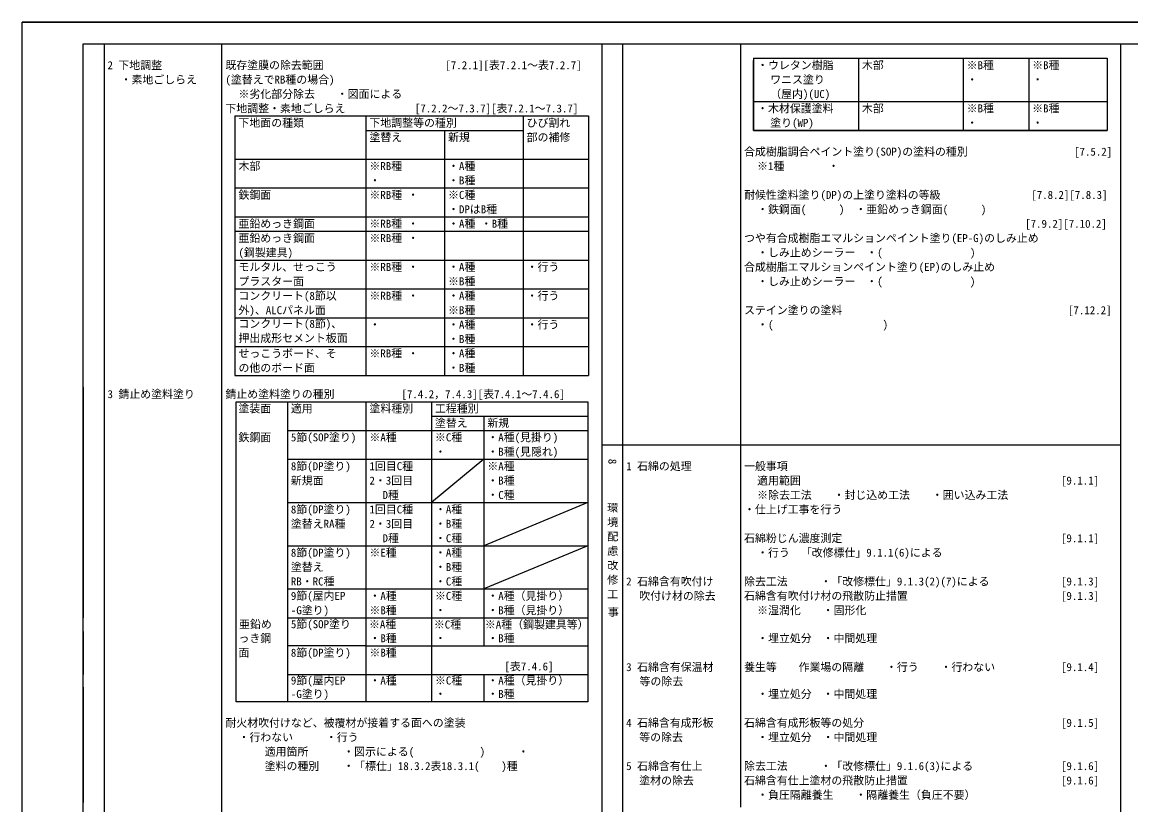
# Model space of a CAD drawing. Units: millimetres on the paper. Extents: x -205 to 375, y -229 to 143.
# Drawn here: x -205 to -1.9, y -0.3 to 143 of the extents above; entities that cross this region are included whole.
import ezdxf
from ezdxf.enums import TextEntityAlignment as Align

# ---------------------------------------------------------------- set-up
doc = ezdxf.new("R2010")
doc.units = ezdxf.units.MM
doc.layers.add('2-6', color=7, linetype='Continuous')
doc.layers.add('F-F', color=7, linetype='Continuous')
doc.styles.add('@ＭＳ ゴシック', font='')
doc.styles.add('ＭＳ ゴシック', font='')
doc.styles.get('@ＭＳ ゴシック').set_extended_font_data('@MS Gothic')
doc.styles.get('ＭＳ ゴシック').set_extended_font_data('MS Gothic')

msp = doc.modelspace()

# ---------------------------------------------------------------- linework, layer by layer
at = {"layer": '2-6'}
for p, q in [((-193.847, -116.861), (-193.847, 139.028)), ((-193.847, 139.028), (186.153, 139.028)), ((-190.009, 139.028), (-190.009, -116.861)), ((-168.418, -116.861), (-168.418, 139.028)), ((-98.847, 139.028), (-98.847, -116.861)), ((-95.009, 139.028), (-95.009, -116.861)), ((-73.418, 139.028), (-73.418, 73.056)), ((-3.847, 139.028), (-3.847, -116.861)), ((-71.019, 136.389), (-6.246, 136.389)), ((-71.019, 136.389), (-71.019, 123.195)), ((-51.827, 136.389), (-51.827, 123.195)), ((-32.635, 136.389), (-32.635, 123.195)), ((-20.64, 136.389), (-20.64, 123.195)), ((-6.246, 136.389), (-6.246, 123.195)), ((-71.019, 128.473), (-6.246, 128.473)), ((-166.019, 125.834), (-101.246, 125.834)), ((-166.019, 125.834), (-166.019, 78.334)), ((-142.029, 125.834), (-142.029, 78.334)), ((-113.241, 125.834), (-113.241, 78.334)), ((-101.246, 125.834), (-101.246, 78.334)), ((-142.029, 123.195), (-113.241, 123.195)), ((-127.635, 123.195), (-127.635, 78.334)), ((-71.019, 123.195), (-6.246, 123.195)), ((-166.019, 117.917), (-101.246, 117.917)), ((-166.019, 112.639), (-101.246, 112.639)), ((-166.019, 107.362), (-101.246, 107.362)), ((-166.019, 104.723), (-101.246, 104.723)), ((-166.019, 99.445), (-101.246, 99.445)), ((-166.019, 94.167), (-101.246, 94.167)), ((-166.019, 88.889), (-101.246, 88.889)), ((-166.019, 83.612), (-101.246, 83.612)), ((-166.019, 78.334), (-101.246, 78.334)), ((-193.847, 76.162), (-193.847, 36.578)), ((-73.418, 76.162), (-73.418, 36.578)), ((-156.423, 73.523), (-156.423, 36.578)), ((-142.029, 73.523), (-142.029, 36.578)), ((-130.034, 73.523), (-130.034, 36.578)), ((-130.034, 70.884), (-101.397, 70.884)), ((-120.438, 70.884), (-120.438, 36.578)), ((-156.423, 68.245), (-101.397, 68.245)), ((-98.847, 65.606), (-3.847, 65.606)), ((-156.423, 62.967), (-101.397, 62.967)), ((-120.438, 62.967), (-130.034, 55.051)), ((-156.423, 55.051), (-101.397, 55.051)), ((-101.397, 55.051), (-120.438, 47.134)), ((-156.423, 47.134), (-101.397, 47.134)), ((-101.397, 47.134), (-120.438, 39.217)), ((-156.423, 39.217), (-101.397, 39.217)), ((-193.847, 36.578), (-193.847, 33.939)), ((-156.423, 36.578), (-156.423, 33.939)), ((-142.029, 36.578), (-142.029, 33.939)), ((-130.034, 36.578), (-130.034, 33.939)), ((-120.438, 36.578), (-120.438, 33.939)), ((-73.418, 36.578), (-73.418, 33.939)), ((-156.423, 33.939), (-156.423, 31.456)), ((-156.423, 33.939), (-101.397, 33.939)), ((-142.029, 33.939), (-142.029, 31.456)), ((-130.034, 33.939), (-130.034, 31.456)), ((-120.438, 33.939), (-120.438, 31.456)), ((-73.418, 33.939), (-73.418, 31.456)), ((-193.847, 31.456), (-193.847, 28.817)), ((-156.423, 31.456), (-156.423, 28.817)), ((-142.029, 31.456), (-142.029, 28.817)), ((-130.034, 31.456), (-130.034, 28.817)), ((-120.438, 31.456), (-120.438, 28.817)), ((-73.418, 31.456), (-73.418, 28.817)), ((-193.847, 28.817), (-193.847, 26.178)), ((-156.423, 28.817), (-156.423, 26.178)), ((-142.029, 28.817), (-156.423, 28.817)), ((-142.029, 28.817), (-142.029, 26.178)), ((-142.029, 28.817), (-101.246, 28.817)), ((-142.029, 28.817), (-101.397, 28.817)), ((-130.034, 28.817), (-130.034, 26.178)), ((-73.418, 28.817), (-73.418, 26.178)), ((-193.847, 26.178), (-193.847, 23.539)), ((-156.423, 26.178), (-156.423, 23.539)), ((-142.029, 26.178), (-142.029, 23.539)), ((-130.034, 26.178), (-130.034, 23.539)), ((-73.418, 26.178), (-73.418, 23.539)), ((-156.423, 23.539), (-156.423, 21.251)), ((-156.423, 23.539), (-101.397, 23.539)), ((-142.029, 23.539), (-142.029, 21.251)), ((-130.034, 23.539), (-130.034, 21.251)), ((-120.438, 23.539), (-120.438, 21.251)), ((-73.418, 23.539), (-73.418, 21.251)), ((-193.847, 21.251), (-193.847, 18.612)), ((-156.423, 21.251), (-156.423, 18.612)), ((-142.029, 21.251), (-142.029, 18.612)), ((-130.034, 21.251), (-130.034, 18.612)), ((-120.438, 21.251), (-120.438, 18.612)), ((-73.418, 21.251), (-73.418, 18.612)), ((-193.847, 18.612), (-193.847, 0.139)), ((-73.418, 18.612), (-73.418, 0.139)), ((-190.009, 0.139), (-190.009, -0.749)), ((-73.418, 0.139), (-73.418, -0.749))]:
    msp.add_line(p, q, dxfattribs=at)
msp.add_lwpolyline([(-6.246, 135.962), (-6.246, 123.195), (-71.019, 123.195), (-71.019, 135.962)], dxfattribs=at)
msp.add_lwpolyline([(-165.821, 73.497), (-101.397, 73.497), (-101.397, 18.532), (-165.821, 18.532)], close=True, dxfattribs=at)
at = {"layer": 'F-F'}
msp.add_line((202.925, 143), (-205, 143), dxfattribs=at)
for points in [[(202.925, -143), (-205, -143), (-205, 143)], [(-205, 143), (202.925, 143), (202.925, -143)]]:
    msp.add_lwpolyline(points, dxfattribs=at)

# ---------------------------------------------------------------- texts
at = {"layer": '2-6', "style": 'ＭＳ ゴシック'}
for s, p in [('2 下地調整', (-189.369, 133.95)), ('既存塗膜の除去範囲', (-167.778, 133.95)), ('[7.2.1][表7.2.1～表7.2.7]', (-127.475, 133.95)), ('・ウレタン樹脂', (-70.379, 133.95)), ('木部', (-51.187, 133.95)), ('※B種', (-31.995, 133.95)), ('※B種', (-20, 133.95)), ('・素地ごしらえ', (-186.97, 131.312)), ('(塗替えでRB種の場合)', (-167.778, 131.312)), ('ワニス塗り', (-67.98, 131.312)), ('・', (-31.995, 131.312)), ('・', (-20, 131.312)), ('※劣化部分除去\u3000\u3000・図面による', (-165.379, 128.673)), ('（屋内)(UC)', (-67.98, 128.673)), ('下地調整・素地ごしらえ', (-167.778, 126.034)), ('[7.2.2～7.3.7][表7.2.1～7.3.7]', (-133.073, 126.034)), ('・木材保護塗料', (-70.379, 126.034)), ('木部', (-51.187, 126.034)), ('※B種', (-31.995, 126.034)), ('※B種', (-20, 126.034)), ('下地面の種類', (-165.379, 123.395)), ('下地調整等の種別', (-141.389, 123.395)), ('ひび割れ', (-112.601, 123.395)), ('塗り(WP)', (-67.98, 123.395)), ('・', (-31.995, 123.395)), ('・', (-20, 123.395)), ('塗替え', (-141.389, 120.756)), ('新規', (-126.995, 120.756)), ('部の補修', (-112.601, 120.756)), ('合成樹脂調合ペイント塗り(SOP)の塗料の種別', (-72.778, 118.117)), ('[7.5.2]', (-12.324, 118.117)), ('木部', (-165.379, 115.478)), ('※RB種', (-141.389, 115.478)), ('・A種', (-126.995, 115.478)), ('※1種\u3000\u3000\u3000\u3000・', (-70.379, 115.478)), ('・', (-141.389, 112.839)), ('・B種', (-126.995, 112.839)), ('鉄鋼面', (-165.379, 110.2)), ('※RB種 ・', (-141.389, 110.2)), ('※C種', (-126.995, 110.2)), ('耐候性塗料塗り(DP)の上塗り塗料の等級', (-72.778, 110.2)), ('[7.8.2][7.8.3]', (-20.16, 110.2)), ('・鉄鋼面(\u3000\u3000\u3000)\u3000・亜鉛めっき鋼面(\u3000\u3000\u3000)', (-70.379, 107.562)), ('・DPはB種', (-126.995, 107.562)), ('亜鉛めっき鋼面', (-165.379, 104.923)), ('※RB種 ・', (-141.389, 104.923)), ('・A種 ・B種', (-126.995, 104.923)), ('[7.9.2][7.10.2]', (-21.28, 104.923)), ('亜鉛めっき鋼面', (-165.379, 102.284)), ('※RB種 ・', (-141.389, 102.284)), ('つや有合成樹脂エマルションペイント塗り(EP-G)のしみ止め', (-72.778, 102.284)), ('(鋼製建具)', (-165.379, 99.645)), ('・しみ止めシーラー\u3000・(\u3000\u3000\u3000\u3000\u3000\u3000\u3000\u3000)', (-70.379, 99.645)), ('モルタル、せっこう', (-165.379, 97.006)), ('※RB種 ・', (-141.389, 97.006)), ('・A種', (-126.995, 97.006)), ('・行う', (-112.601, 97.006)), ('合成樹脂エマルションペイント塗り(EP)のしみ止め', (-72.778, 97.006)), ('プラスター面', (-165.379, 94.367)), ('※B種', (-126.995, 94.367)), ('・しみ止めシーラー\u3000・(\u3000\u3000\u3000\u3000\u3000\u3000\u3000\u3000)', (-70.379, 94.367)), ('コンクリート(8節以', (-165.379, 91.728)), ('※RB種 ・', (-141.389, 91.728)), ('・A種', (-126.995, 91.728)), ('・行う', (-112.601, 91.728)), ('外)、ALCパネル面', (-165.379, 89.089)), ('※B種', (-126.995, 89.089)), ('ステイン塗りの塗料', (-72.778, 89.089)), ('[7.12.2]', (-13.443, 89.089)), ('コンクリート(8節)、', (-165.379, 86.61)), ('・', (-141.389, 86.45)), ('・A種', (-126.995, 86.45)), ('・行う', (-112.601, 86.45)), ('・(\u3000\u3000\u3000\u3000\u3000\u3000\u3000\u3000\u3000\u3000)', (-70.379, 86.45)), ('押出成形セメント板面', (-165.379, 83.971)), ('・B種', (-126.995, 83.812)), ('※RB種 ・', (-141.389, 81.173)), ('・A種', (-126.995, 81.173)), ('せっこうボード、そ', (-165.379, 81.173)), ('の他のボード面', (-165.379, 78.534)), ('・B種', (-126.995, 78.534)), ('3 錆止め塗料塗り', (-189.369, 73.723)), ('錆止め塗料塗りの種別', (-167.778, 73.723)), ('[7.4.2，7.4.3][表7.4.1～7.4.6]', (-135.526, 73.715)), ('塗装面', (-165.379, 71.084)), ('適用', (-155.783, 71.084)), ('塗料種別', (-141.389, 71.084)), ('工程種別', (-129.394, 71.084)), ('塗替え', (-129.394, 68.445)), ('新規', (-119.798, 68.445)), ('鉄鋼面', (-165.379, 65.806)), ('5節(SOP塗り)', (-155.783, 65.806)), ('※A種\u3000', (-141.389, 65.806)), ('※C種', (-129.394, 65.806)), ('・A種(見掛り)', (-119.798, 65.806)), ('・B種(見隠れ)', (-119.798, 63.167)), ('・', (-129.394, 63.167)), ('8節(DP塗り)', (-155.783, 60.528)), ('1回目C種', (-141.389, 60.528)), ('※A種', (-119.798, 60.528)), ('1 石綿の処理', (-94.369, 60.528)), ('一般事項', (-72.778, 60.528)), ('新規面', (-155.783, 57.889)), ('2・3回目', (-141.389, 57.889)), ('・B種', (-119.798, 57.889)), ('適用範囲', (-70.379, 57.889)), ('[9.1.1]', (-14.723, 57.889)), ('D種', (-138.99, 55.25)), ('・C種', (-119.798, 55.25)), ('※除去工法\u3000\u3000・封じ込め工法\u3000\u3000・囲い込み工法', (-70.379, 55.25)), ('8節(DP塗り)', (-155.783, 52.612)), ('1回目C種', (-141.389, 52.612)), ('・A種', (-129.394, 52.612)), ('・仕上げ工事を行う', (-72.778, 52.612)), ('塗替えRA種', (-155.783, 49.973)), ('2・3回目', (-141.389, 49.973)), ('・B種', (-129.394, 49.973)), ('D種', (-138.99, 47.334)), ('・C種', (-129.394, 47.334)), ('石綿粉じん濃度測定', (-72.778, 47.334)), ('[9.1.1]', (-14.723, 47.334)), ('8節(DP塗り)', (-155.783, 44.695)), ('※E種', (-141.389, 44.695)), ('・A種', (-129.394, 44.695)), ('・行う\u3000「改修標仕」9.1.1(6)による', (-70.379, 44.695)), ('塗替え', (-155.783, 42.056)), ('・B種', (-129.394, 42.056)), ('RB・RC種', (-155.783, 39.417)), ('・C種', (-129.394, 39.417)), ('2 石綿含有吹付け', (-94.369, 39.417)), ('除去工法\u3000\u3000\u3000・「改修標仕」9.1.3(2)(ｱ)による ', (-72.778, 39.417)), ('[9.1.3]', (-14.723, 39.417)), ('9節(屋内EP', (-155.783, 36.778)), ('・A種', (-141.389, 36.778)), ('※C種', (-129.394, 36.778)), ('・A種（見掛り）', (-119.798, 36.778)), ('吹付け材の除去', (-91.97, 36.778)), ('石綿含有吹付け材の飛散防止措置', (-72.778, 36.778)), ('[9.1.3]', (-14.723, 36.778)), ('-G塗り)', (-155.783, 34.139)), ('※B種', (-141.389, 34.139)), ('・', (-129.394, 34.139)), ('・B種（見掛り）', (-119.798, 34.139)), ('※湿潤化\u3000\u3000・固形化', (-70.379, 34.139)), ('亜鉛め', (-165.275, 31.592)), ('5節(SOP塗り', (-155.781, 31.592)), ('※A種', (-141.479, 31.557)), ('※C種', (-129.59, 31.531)), ('※A種（鋼製建具等）', (-120.251, 31.531)), ('っき鋼', (-165.379, 29.017)), ('・B種', (-141.389, 29.017)), ('・B種', (-119.798, 29.017)), ('・埋立処分\u3000・中間処理', (-70.379, 29.017)), ('8節(DP塗り)', (-155.783, 26.378)), ('※B種', (-141.389, 26.378)), ('・', (-129.394, 29.017)), ('面', (-165.379, 26.378)), ('[表7.4.6]', (-116.658, 23.863)), ('3 石綿含有保温材', (-94.369, 23.739)), ('養生等\u3000\u3000作業場の隔離\u3000\u3000・行う\u3000\u3000・行わない', (-72.778, 23.739)), ('[9.1.4]', (-14.723, 23.739)), ('9節(屋内EP', (-155.783, 21.284)), ('・A種', (-141.389, 21.284)), ('※C種', (-129.394, 21.284)), ('・A種（見掛り）', (-119.798, 21.284)), ('等の除去', (-91.921, 21.131)), ('-G塗り)', (-155.783, 18.812)), ('・B種', (-119.798, 18.812)), ('・埋立処分\u3000・中間処理', (-70.379, 18.812)), ('・', (-129.394, 18.812)), ('耐火材吹付けなど、被覆材が接着する面への塗装', (-167.778, 13.534)), ('4 石綿含有成形板', (-94.369, 13.534)), ('石綿含有成形板等の処分', (-72.778, 13.534)), ('[9.1.5]', (-14.723, 13.534)), ('・行わない\u3000\u3000\u3000・行う', (-165.379, 10.895)), ('等の除去', (-91.97, 10.895)), ('・埋立処分\u3000・中間処理', (-70.379, 10.895)), ('適用箇所', (-160.581, 8.256)), ('・図示による(\u3000\u3000\u3000\u3000\u3000\u3000)\u3000\u3000\u3000・', (-146.187, 8.256)), ('塗料の種別', (-160.581, 5.617)), ('・「標仕」18.3.2表18.3.1(\u3000\u3000)種', (-146.187, 5.617)), ('5 石綿含有仕上', (-94.369, 5.617)), ('除去工法\u3000\u3000\u3000・「改修標仕」9.1.6(3)による ', (-72.778, 5.617)), ('[9.1.6]', (-14.723, 5.617)), ('塗材の除去', (-91.97, 2.978)), ('石綿含有仕上塗材の飛散防止措置', (-72.778, 2.978)), ('[9.1.6]', (-14.723, 2.978)), ('・負圧隔離養生\u3000\u3000・隔離養生（負圧不要）', (-70.379, 0.339))]:
    msp.add_text(s, height=1.466, dxfattribs=at).set_placement(p, align=Align.BOTTOM_LEFT)
at = {"layer": '2-6', "style": '@ＭＳ ゴシック'}
for s, p in [('8 ', (-98.047, 63.047)), ('環', (-98.047, 55.13)), ('境', (-98.047, 52.492)), ('配', (-98.047, 49.853)), ('慮', (-98.047, 47.214)), ('改', (-98.047, 44.575)), ('修', (-98.047, 41.936)), ('工', (-98.047, 39.297)), ('事', (-97.942, 36.027))]:
    msp.add_text(s, height=1.466, rotation=270, dxfattribs=at).set_placement(p, align=Align.BOTTOM_LEFT)

doc.saveas('drawing.dxf')
